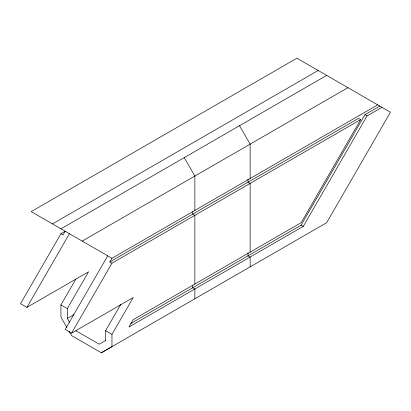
<?xml version="1.0" encoding="UTF-8"?>
<svg xmlns="http://www.w3.org/2000/svg" width="411" height="411" viewBox="0 0 411 411"><rect width="100%" height="100%" fill="white"/><g stroke="black" fill="none" stroke-linecap="round" stroke-linejoin="round"><path stroke-width="0.62" d="M65.364 231.177L60.941 233.731L20.55 303.688L26.926 307.371L88.576 271.779L67.317 308.599L67.317 318.417L69.551 322.286M65.195 231.275L63.068 234.958L60.941 233.731M26.926 307.371L69.444 233.731M66.88 327.48L60.941 317.189L60.941 304.916L75.855 279.084M107.713 255.822L65.195 329.463L71.571 333.146L133.221 297.554L111.962 334.374L111.962 346.648L101.332 352.782L71.571 335.602L69.069 331.271M109.835 261.956L358.562 118.358L360.688 119.586L111.962 263.184L109.835 261.956L111.962 258.278L377.694 104.856M71.571 333.146L111.962 263.184M105.586 340.508L105.586 330.691L120.813 304.31M360.688 119.586L301.165 222.685L133.221 319.645L128.967 327.007L303.287 226.363L367.064 115.902L381.947 107.312M130.719 323.544L301.165 225.141L364.937 114.674L379.821 106.084M52.438 223.908L318.171 70.492M60.941 228.819L326.673 75.398M82.2 241.093L347.932 87.671M67.317 318.417L73.99 314.564M105.868 340.344L99.205 344.192L75.917 330.747M101.332 352.782L326.673 222.685L390.45 112.218L296.912 58.218L31.179 211.634L111.962 258.278M364.937 114.674L367.064 115.902M301.165 225.141L303.287 226.363M60.941 304.916L67.317 308.599M105.586 330.691L111.962 334.374M239.515 125.72L250.145 144.133L250.145 178.497M184.241 157.634L194.871 176.042L194.871 210.411M250.145 252.138L250.145 183.409L248.018 182.181L248.018 179.114M250.145 266.867L250.145 257.05L248.018 255.822L248.018 252.755M194.871 284.052L194.871 215.318L192.744 214.09L192.744 211.634M194.871 298.782L194.871 288.959L192.744 287.736L192.744 285.28"/></g></svg>
